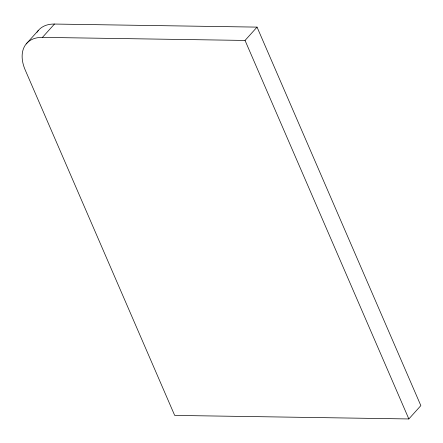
<?xml version="1.0" encoding="UTF-8"?>
<svg xmlns="http://www.w3.org/2000/svg" width="443" height="443" viewBox="0 0 443 443"><rect width="100%" height="100%" fill="white"/><g stroke="black" fill="none" stroke-linecap="round" stroke-linejoin="round"><path stroke-width="0.66" d="M26.203 43.929L38.209 30.611M42.45 37.373L54.456 24.049L257.051 27.117L420.85 405.627L408.845 418.951L174.686 415.407L25.24 70.055A40.551 25.639 42 0 1 42.45 37.373L245.045 40.435L257.051 27.117M245.045 40.435L408.845 418.951M37.024 32.25A40.551 25.639 42 0 1 54.456 24.049"/></g></svg>
